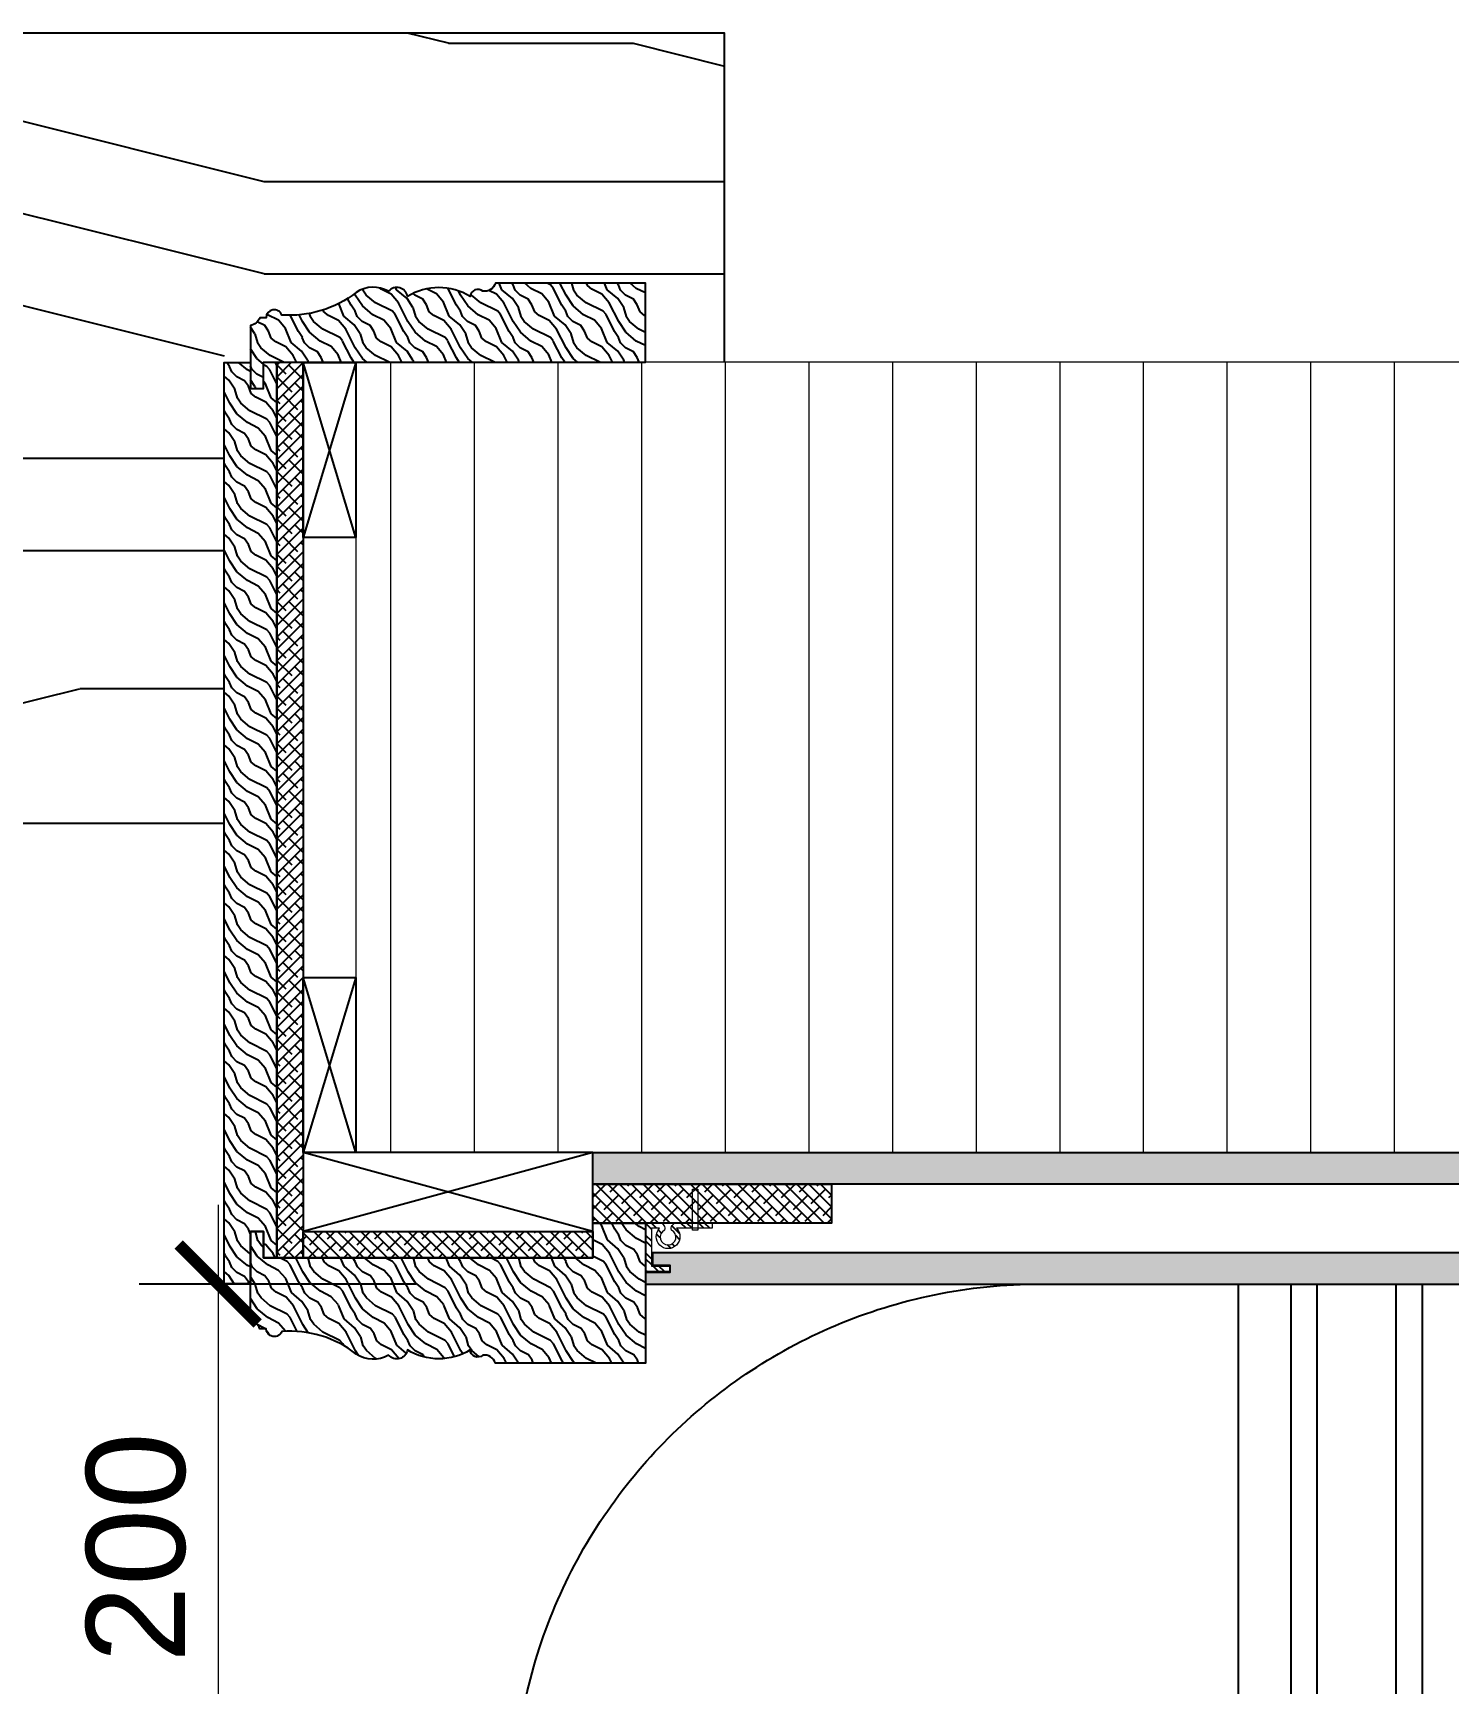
# Model space of a CAD drawing. Header units: millimetres. Extents: x 92928 to 223128, y -11456 to 21098.
# Drawn here: x 197816 to 198353, y 6851 to 7478 of the extents above; entities that cross this region are included whole.
import ezdxf
from ezdxf.xclip import XClip

# ---------------------------------------------------------------- set-up
doc = ezdxf.new("R2010")
doc.units = ezdxf.units.MM
doc.header["$XCLIPFRAME"] = 0
doc.layers.get('Defpoints').update_dxf_attribs({"color": 250})
for name, color, linetype, lineweight in [('_ACM-A-ANNO-DIMS', 2, 'Continuous', 13), ('_ACM-A-ANNO-DIMS @ 15', 2, 'Continuous', 13), ('_ACM-A-WALL-HACH', 251, 'Continuous', 9), ('I-WALL', 6, 'Continuous', 13)]:
    doc.layers.add(name, color=color, linetype=linetype, lineweight=lineweight)
for name, color, linetype in [('A-stairs', 2, 'Continuous'), ('I-DETL-LW01', 1, 'Continuous'), ('I-DETL-LW02', 2, 'Continuous'), ('I-DETL-LW251', 251, 'Continuous'), ('I-FC-HATCH', 8, 'Continuous'), ('I-PL-IDS-MILL', 40, 'Continuous'), ('PE-尺寸标注', 44, 'Continuous'), ('WALL TYPE$0$HATCH', 8, 'Continuous')]:
    doc.layers.add(name, color=color, linetype=linetype)
doc.styles.add('Arial', font='ARIALUNI.ttf')
doc.dimstyles.new('Aec-Arch-M-注释性', dxfattribs={"dimscale": 2, "dimtxt": 2.5, "dimasz": 2, "dimexe": 2, "dimexo": 2, "dimgap": 0.8, "dimtad": 1, "dimdec": 0, "dimrnd": 5, "dimzin": 3, "dimdsep": 46, "dimtxsty": 'Arial', "dimblk": 'WALL TYPE$0$_ArchTick', "dimcen": 2.5, "dimdle": 2, "dimclrd": 256, "dimclrt": 256, "dimazin": 2, "dimtfac": 0.75, "dimtdec": 0, "dimtix": 1, "dimtmove": 2, "dimatfit": 2, "dimfxl": 5, "dimfxlon": 1, "dimtolj": 1, "dimtzin": 0, "dimlwd": -1, "dimarcsym": 0})

# ---------------------------------------------------------------- blocks, each defined once
blk = doc.blocks.new('海龙_1215173755')
at = {"layer": 'WALL TYPE$0$HATCH', "ltscale": 2}
h = blk.add_hatch(dxfattribs=at)
h.set_pattern_fill('ANSI32', color=256, scale=0.5)
h.set_pattern_definition([(45, (-39299.69784487303, -12402.66931678472), (-3.367596045400933, 3.367596045400933), []), (45, (-39297.45277987303, -12402.66931678472), (-3.367596045400933, 3.367596045400933), [])])
edge = h.paths.add_edge_path()
edge.add_line((2.291405648800719, -7.1853693941448), (2.291405648895307, 11.2586301537176))
edge.add_line((2.291405648895307, 11.2586301537176), (-2.766336400527507, 11.2586301537176))
edge.add_arc((-2.766336402286313, 9.258630153718839), 1.999999999998765, 89.99999994961394, 201.2138913290534)
edge.add_arc((-5.973488088030813, 5.890560184772322), 2.965716505140973, -243.08079552205038, 63.080795825394205, ccw=False)
edge.add_arc((-9.180639785015451, 9.258630153719412), 1.999999999998192, 338.7861084524729, 450.0000000000145)
edge.add_line((-9.180639785015956, 11.2586301537176), (-22.73189232477307, 11.2586301537176))
edge.add_line((-22.73189232477307, 11.2586301537176), (-22.73189232477307, 9.258630153717604))
edge.add_line((-22.73189232477307, 9.258630153717604), (-9.180639785015956, 9.258630153717604))
edge.add_arc((-5.973488092764455, 6.085253332828891), 4.511778188748358, 135.3032882784527, 404.6967117215473)
edge.add_line((-2.766336400512955, 9.258630153717604), (0.2914056488953065, 9.258630153717604))
edge.add_line((0.2914056488953065, 9.258630153717604), (0.2914056488007191, -3.505607322171272))
edge.add_line((0.2914056488007191, -3.505607322171272), (0.2914056488007191, -5.106938799261115))
edge.add_line((0.2914056488007191, -5.106938799261115), (-6.499315307970392, -5.10693879925384))
edge.add_line((-6.499315307970392, -5.10693879925384), (-6.499315307970392, -7.1853693941448))
edge.add_line((-6.499315307970392, -7.1853693941448), (2.291405648800719, -7.1853693941448))
at = {"color": 1, "linetype": 'Continuous', "lineweight": 15, "elevation": 7.839925138837386}
blk.add_lwpolyline([(-17.26337170643092, 24.12776406589728), (-17.26337170643092, 8.526522878431933), (-15.24067591447965, 8.526522878431933), (-15.24067591447965, 24.12776406589728)], close=True, dxfattribs=at)
at = {"color": 1, "linetype": 'Continuous', "lineweight": 15}
blk.add_lwpolyline([(2.291405648800719, -7.1853693941448), (2.291405648895307, 11.2586301537176), (-2.766336400527507, 11.2586301537176, 0.5273176530246371), (-4.630808598572912, 8.534928952069095, -4.178275816144416), (-7.31616759148892, 8.534928944960484, 0.5273176539620763), (-9.180639785015956, 11.2586301537176), (-22.73189232477307, 11.2586301537176), (-22.73189232477307, 9.258630153717604), (-9.180639785015956, 9.258630153717604, 2.396255539831327), (-2.766336400512955, 9.258630153717604), (0.2914056488953065, 9.258630153717604), (0.2914056488007191, -3.505607322171272), (0.2914056488007191, -5.106938799261115), (-6.499315307970392, -5.10693879925384), (-6.499315307970392, -7.1853693941448)], format="xyb", close=True, dxfattribs=at)
blk = doc.blocks.new('海龙_1215174788')
at = {"layer": 'I-DETL-LW01'}
for p, q in [((-54.99961099407665, 0), (54.99961099407665, -30.00060239396589)), ((-54.99961099407665, -30.00060239396589), (54.99961099407665, 0))]:
    blk.add_line(p, q, dxfattribs=at)
blk.add_lwpolyline([(54.99961099407665, -30.00060239396589), (-54.99961099407665, -30.00060239396589), (-54.99961099407665, 0), (54.99961099407665, 0), (54.99961099407665, -30.00060239396589)], close=True, dxfattribs=at)
blk = doc.blocks.new('K_18')
at = {"layer": 'I-DETL-LW01'}
for p, q in [((33.23561780365708, 0), (-33.23561780365708, -20)), ((-33.23561780365708, 0), (33.23561780365708, -20))]:
    blk.add_line(p, q, dxfattribs=at)
blk.add_lwpolyline([(-33.23561780365708, -20), (-33.23561780365708, 0), (33.23561780365708, 0), (33.23561780365708, -20), (-33.23561780365708, -20)], close=True, dxfattribs=at)
blk = doc.blocks.new('K_23')
at = {"layer": 'I-DETL-LW251'}
h = blk.add_hatch(dxfattribs=at)
h.set_pattern_fill('ANSI38', color=250, angle=-180)
h.set_pattern_definition([(224.9999999999999, (39382.28093701071, 12629.77147991466), (2.245064030267287, -2.24506403026729), []), (314.9999999999999, (39382.28093701071, 12629.77147991466), (6.735192090801863, -2.245064030267293), [7.9375, -4.7625])])
h.paths.add_polyline_path([(-49.99961099406937, -205.0415876618026), (-59.99961099406937, -205.0415876618026), (-59.99961099406937, -360.0013131033593), (-49.99961099406937, -360.0013131033593)])
h.paths.add_polyline_path([(-49.99961099406937, -20.00006513127482), (-59.99961099406937, -20.00006513127119), (-59.99961099406937, -205.0415876618026), (-49.99961099406937, -205.0415876618026)])
h = blk.add_hatch(dxfattribs=at)
h.set_pattern_fill('ANSI38', color=250, angle=-270.0000000000001)
h.set_pattern_definition([(134.9999999999999, (39382.28093701071, 12570.7273935948), (-2.24506403026729, -2.245064030267287), []), (224.9999999999999, (39382.28093701071, 12570.7273935948), (-2.245064030267292, -6.735192090801863), [7.9375, -4.7625])])
h.paths.add_polyline_path([(-49.99961099406937, -350.0011861415369), (59.99961099406937, -350.0011861415369), (59.99961099406937, -360.0011861415369), (-49.99961099406937, -360.0011861415369)])
at = {"layer": 'PE-尺寸标注'}
h = blk.add_hatch(dxfattribs=at)
h.set_pattern_fill('木纹面1', color=250, scale=5, angle=-270.0000000000001, style=0, pattern_type=2)
h.set_pattern_definition([(153.43494882, (-140730.9569070329, -13591.31806579485), (1.019987084581358e-09, 19.9999999776412), [4.62136835, -17.7393114]), (130.6012946499999, (-140748.2508732829, -13604.47510514485), (-1.801354211260634e-08, 19.99999998960277), [4.1580665, -88.037378]), (130.6012946499999, (-140768.2508732829, -13594.47510514485), (-1.801354211260634e-08, 19.99999998960277), [4.1580665, -88.037378]), (130.6012946499999, (-140788.2508732829, -13584.47510514485), (1.452602781483031e-08, 19.99999995163994), [4.1580665, -88.037378]), (153.43494882, (-140728.1620350329, -13601.46550179485), (1.019987084581358e-09, 19.9999999776412), [4.2370078, -18.12367195]), (140.1944289099999, (-140731.9517300329, -13599.57065429484), (-7.906845280639833e-10, 20.00000001048198), [2.2404905, -75.862006]), (140.1944289099999, (-140751.9517300329, -13589.57065429484), (-7.906845280639833e-10, 20.00000001048198), [2.2404905, -75.862006]), (140.1944289099999, (-140771.9517300329, -13579.57065429484), (-7.906845280639833e-10, 20.00000001048198), [2.2404905, -75.862006]), (111.8014094899999, (-140733.6729225329, -13598.13632724485), (2.658085606156288e-08, 19.99999999207265), [2.86871215, -50.9829359]), (123.69006753, (-140734.7383354829, -13595.47279484485), (1.246420043933127e-08, 20.00000002516126), [2.521813, -33.53369975]), (153.4349487999999, (-140736.1371856329, -13593.37451959484), (8.001303720482538e-09, 19.9999999776412), [3.3552885, -19.0053909]), (134.9999999999999, (-140739.1382472329, -13591.87398879484), (1.40896279729176e-14, 19.99999996643937), [2.7178182, -53.8507243]), (134.9999999999999, (-140759.1382472329, -13581.87398879484), (1.40896279729176e-14, 19.99999996643937), [2.7178182, -53.8507243]), (111.8014094899999, (-140741.0600348829, -13589.95220114485), (2.658085606156288e-08, 19.99999999207265), [2.19237, -51.65927799999999]), (153.4349487999999, (-140727.6998741829, -13607.94658224485), (8.001303720482538e-09, 19.9999999776412), [7.1895999, -15.1710799]), (140.1944289099999, (-140734.1304478329, -13604.73129539485), (-7.906845280639833e-10, 20.00000001048198), [4.573562, -73.5289349]), (140.1944289099999, (-140754.1304478329, -13594.73129539485), (-7.906845280639833e-10, 20.00000001048198), [4.573562, -73.5289349]), (140.1944289099999, (-140774.1304478329, -13584.73129539485), (-7.906845280639833e-10, 20.00000001048198), [4.573562, -73.5289349]), (123.69006753, (-140737.6439553829, -13601.80337244485), (1.246420043933127e-08, 20.00000002516126), [2.2405595, -33.8149534]), (105.9453958999999, (-140738.8867940829, -13599.93911439485), (1.449476101023982e-06, 19.99999999510854), [3.5624845, -69.23861445]), (123.69006753, (-140739.8654837829, -13596.51370029484), (1.246420043933127e-08, 20.00000002516126), [4.0929665, -31.9625462]), (140.1944289099999, (-140742.1358531329, -13593.10814629485), (-7.906845280639833e-10, 20.00000001048198), [5.197338, -72.905159]), (140.1944289099999, (-140762.1358531329, -13583.10814629485), (-7.906845280639833e-10, 20.00000001048198), [5.197338, -72.905159]), (140.1944288999999, (-140782.1358531329, -13573.10814629485), (2.699973234775094e-09, 20.00000001048198), [5.197338, -72.905159]), (111.8014094899999, (-140746.1285608829, -13589.78088644485), (2.658085606156288e-08, 19.99999999207265), [5.7145015, -48.137147]), (140.1944289099999, (-140735.0903845329, -13609.25132704485), (-7.906845280639833e-10, 20.00000001048198), [5.214066750000001, -72.88842999999999]), (140.1944289099999, (-140755.0903845329, -13599.25132704485), (-7.906845280639833e-10, 20.00000001048198), [5.214066750000001, -72.88842999999999]), (140.1944289099999, (-140775.0903845329, -13589.25132704485), (-7.906845280639833e-10, 20.00000001048198), [5.214066750000001, -72.88842999999999]), (123.69006753, (-140739.0959415329, -13605.91336284485), (1.246420043933127e-08, 20.00000002516126), [4.838075, -31.21743775]), (116.5650511799999, (-140741.7796227329, -13601.88784114485), (-1.019961125771446e-09, 19.9999999776412), [7.985959999999994, -81.45675899999992]), (116.5650511799999, (-140761.7796227329, -13591.88784114485), (-1.019961125771446e-09, 19.9999999776412), [7.985959999999994, -81.45675899999992]), (130.6012946499999, (-140745.3510710329, -13594.74496004485), (-1.801354211260634e-08, 19.99999998960277), [4.319301400000001, -87.87614315]), (130.6012946499999, (-140765.3510710329, -13584.74496004485), (-1.801354211260634e-08, 19.99999998960277), [4.319301400000001, -87.87614315]), (130.6012946499999, (-140785.3510710329, -13574.74496204485), (-1.801354211260634e-08, 19.99999998960277), [4.319301400000001, -87.87614315]), (123.69006753, (-140741.8742600829, -13607.91663754485), (1.246420043933127e-08, 20.00000002516126), [2.73579165, -33.31972211]), (116.5650512, (-140743.3918042329, -13605.64032129484), (-8.001275541226578e-09, 19.9999999776412), [7.1580762, -82.28464299999999]), (116.5650512, (-140763.3918042329, -13595.64032129484), (8.144144213551995e-08, 20.00000002236256), [7.1580762, -82.28464299999999]), (130.6012946499999, (-140746.5929930329, -13599.23794329485), (-1.801354211260634e-08, 19.99999998960277), [1.700823, -90.49462155]), (130.6012946499999, (-140766.5929930329, -13589.23794329485), (-1.801354211260634e-08, 19.99999998960277), [1.700823, -90.49462155]), (130.6012946499999, (-140786.5929930329, -13579.23794354485), (-1.801354211260634e-08, 19.99999998960277), [1.700823, -90.49462155])])
edge = h.paths.add_edge_path()
edge.add_line((-64.99929409782635, -20.00000415857539), (59.99961099406937, -20.00076633012395))
edge.add_line((59.99961099406937, -20.00076633012395), (59.99961099406937, -20.00071889169521))
edge.add_line((59.99961099406937, -20.00071889169521), (79.99961099406937, -20.00071889169521))
edge.add_line((79.99961099406937, -20.00071889169521), (79.99961099406937, 9.999652404396329))
edge.add_line((79.99961099406937, 9.999652404396329), (22.99266950390302, 10))
edge.add_arc((18.90004016371677, 11.19191495746054), 4.26266069280344, 260.886079551256, 343.7626167165591, ccw=False)
edge.add_arc((16.33341725327773, 4.808273027307223), 2.882226526280218, 48.98642283153394, 176.7599828102528)
edge.add_arc((1.533748628949979, -14.25924164853132), 22.6261819559395, 58.20282594837902, 121.7946807328179)
edge.add_arc((-14.43534059263766, 4.302694004842124), 4.102787472584965, 9.384517183764448, 139.234296743679)
edge.add_arc((-23.32189807837131, -3.273613022542122), 11.77156623235124, 60.59744438811473, 123.6714147726934)
edge.add_arc((-55.1030349455832, 38.82980278527066), 41.00637843885896, 265.84042374831006, 308.01522969566884, ccw=False)
edge.add_arc((-60.96015037057805, -3.150675527382191), 3.079146203867104, 20.57501200568215, 178.5813449604219)
edge.add_line((-64.03835276034079, -3.074443037097808), (-66.42360665739398, -3.074195844528731))
edge.add_arc((-70.88955782193807, -1.408315672022582), 4.766537165830334, 280.7645598541669, 339.5435792437277, ccw=False)
edge.add_line((-69.99929409782635, -6.090975926083047), (-69.99929409782635, -29.99997367143988))
edge.add_line((-69.99929409782635, -29.99997367143988), (-64.99929409782635, -29.99997367143988))
edge.add_line((-64.99929409782635, -29.99997367143988), (-64.99929409782635, -19.99997367143988))
h = blk.add_hatch(dxfattribs=at)
h.set_pattern_fill('木纹面1', color=250, scale=5, angle=-270.0000000000001, style=0, pattern_type=2)
h.set_pattern_definition([(153.43494882, (39381.41441451071, 12647.70474116466), (1.01998432603116e-09, 19.9999999776412), [4.62136835, -17.7393114]), (130.6012946499999, (39364.12044826074, 12634.54770181465), (-1.801354487115654e-08, 19.99999998960277), [4.1580665, -88.037378]), (130.6012946499999, (39344.12044826074, 12644.54770181465), (-1.801354487115654e-08, 19.99999998960277), [4.1580665, -88.037378]), (130.6012946499999, (39324.12044826074, 12654.54770181465), (1.452602505628012e-08, 19.99999995163994), [4.1580665, -88.037378]), (153.43494882, (39384.20928651071, 12637.55730516466), (1.01998432603116e-09, 19.9999999776412), [4.2370078, -18.12367195]), (140.1944289099999, (39380.41959151073, 12639.45215266468), (-7.90687286614186e-10, 20.00000001048198), [2.2404905, -75.862006]), (140.1944289099999, (39360.41959151073, 12649.45215266468), (-7.90687286614186e-10, 20.00000001048198), [2.2404905, -75.862006]), (140.1944289099999, (39340.41959151073, 12659.45215266468), (-7.90687286614186e-10, 20.00000001048198), [2.2404905, -75.862006]), (111.8014094899999, (39378.69839901073, 12640.88647971468), (2.658085330301268e-08, 19.99999999207265), [2.86871215, -50.9829359]), (123.6900675299999, (39377.63298606072, 12643.55001211466), (1.246419768078106e-08, 20.00000002516126), [2.521813, -33.53369975]), (153.4349487999999, (39376.23413591072, 12645.64828736466), (8.001300961932341e-09, 19.9999999776412), [3.355288499999994, -19.00539089999995]), (134.9999999999999, (39373.23307431073, 12647.14881816468), (1.133107777628205e-14, 19.99999996643937), [2.7178182, -53.8507243]), (134.9999999999999, (39353.23307431073, 12657.14881816468), (1.133107777628205e-14, 19.99999996643937), [2.7178182, -53.8507243]), (111.8014094899999, (39371.31128666073, 12649.07060581466), (2.658085330301268e-08, 19.99999999207265), [2.19237, -51.65927799999999]), (153.4349487999999, (39384.67144736071, 12631.07622471466), (8.001300961932341e-09, 19.9999999776412), [7.189599899999988, -15.17107989999997]), (140.1944289099999, (39378.24087371072, 12634.29151156466), (-7.90687286614186e-10, 20.00000001048198), [4.573562, -73.5289349]), (140.1944289099999, (39358.24087371072, 12644.29151156466), (-7.90687286614186e-10, 20.00000001048198), [4.573562, -73.5289349]), (140.1944289099999, (39338.24087371072, 12654.29151156466), (-7.90687286614186e-10, 20.00000001048198), [4.573562, -73.5289349]), (123.6900675299999, (39374.72736616072, 12637.21943451467), (1.246419768078106e-08, 20.00000002516126), [2.2405595, -33.8149534]), (105.9453958999999, (39373.48452746071, 12639.08369256466), (1.449476098265431e-06, 19.99999999510854), [3.5624845, -69.23861445]), (123.6900675299999, (39372.50583776072, 12642.50910666465), (1.246419768078106e-08, 20.00000002516126), [4.0929665, -31.9625462]), (140.1944289099999, (39370.23546841071, 12645.91466066465), (-7.90687286614186e-10, 20.00000001048198), [5.197338, -72.905159]), (140.1944289099999, (39350.23546841071, 12655.91466066465), (-7.90687286614186e-10, 20.00000001048198), [5.197338, -72.905159]), (140.1944288999999, (39330.23546841071, 12665.91466066465), (2.699970476224892e-09, 20.00000001048198), [5.197338, -72.905159]), (111.8014094899999, (39366.24276066071, 12649.24192051467), (2.658085330301268e-08, 19.99999999207265), [5.7145015, -48.137147]), (140.1944289099999, (39377.28093701071, 12629.77147991466), (-7.90687286614186e-10, 20.00000001048198), [5.214066750000001, -72.88842999999999]), (140.1944289099999, (39357.28093701071, 12639.77147991466), (-7.90687286614186e-10, 20.00000001048198), [5.214066750000001, -72.88842999999999]), (140.1944289099999, (39337.28093701071, 12649.77147991466), (-7.90687286614186e-10, 20.00000001048198), [5.214066750000001, -72.88842999999999]), (123.6900675299999, (39373.27538001072, 12633.10944411467), (1.246419768078106e-08, 20.00000002516126), [4.838075, -31.21743775]), (116.5650511799999, (39370.59169881072, 12637.13496581468), (-1.019963884321644e-09, 19.9999999776412), [7.985959999999983, -81.45675899999974]), (116.5650511799999, (39350.59169881072, 12647.13496581468), (-1.019963884321644e-09, 19.9999999776412), [7.985959999999983, -81.45675899999974]), (130.6012946499999, (39367.02025051072, 12644.27784691469), (-1.801354487115654e-08, 19.99999998960277), [4.319301400000001, -87.87614315]), (130.6012946499999, (39347.02025051072, 12654.27784691469), (-1.801354487115654e-08, 19.99999998960277), [4.319301400000001, -87.87614315]), (130.6012946499999, (39327.02025051072, 12664.27784491467), (-1.801354487115654e-08, 19.99999998960277), [4.319301400000001, -87.87614315]), (123.6900675299999, (39370.49706146074, 12631.10616941468), (1.246419768078106e-08, 20.00000002516126), [2.73579165, -33.31972211]), (116.5650511999999, (39368.97951731074, 12633.38248566465), (-8.001278299776775e-09, 19.9999999776412), [7.158076199999983, -82.28464299999972]), (116.5650511999999, (39348.97951731074, 12643.38248566465), (8.144143937696974e-08, 20.00000002236256), [7.158076199999983, -82.28464299999972]), (130.6012946499999, (39365.77832851073, 12639.78486366468), (-1.801354487115654e-08, 19.99999998960277), [1.700823, -90.49462155]), (130.6012946499999, (39345.77832851073, 12649.78486366468), (-1.801354487115654e-08, 19.99999998960277), [1.700823, -90.49462155]), (130.6012946499999, (39325.77832851073, 12659.78486341468), (-1.801354487115654e-08, 19.99999998960277), [1.700823, -90.49462155])])
h.paths.add_polyline_path([(-59.99961099406937, -205.0415876618026), (-79.99961099406937, -205.0415876618026), (-79.99961099406937, -369.8874311849904), (-69.99961099406937, -369.8874311849904), (-69.99961099406937, -350.0014350499514), (-64.99929409782635, -350.0014350499514), (-64.99929409782635, -360.0014045628159), (-59.99961099406937, -360.0013740776303)])
h.paths.add_polyline_path([(-69.99961099406937, -20.11343685374413), (-79.99961099406937, -20.11343685374595), (-79.99961099406937, -205.0415876618026), (-59.99961099406937, -205.0415876618026), (-59.99961099406937, -20.00003464379006), (-64.99929409782635, -20.00000415857539), (-64.99913564970484, -29.99997367143988), (-69.99945254594786, -29.99997367143988)])
h = blk.add_hatch(dxfattribs=at)
h.set_pattern_fill('木纹面1', color=250, scale=5, angle=89.99999999999994, pattern_type=2)
h.set_pattern_definition([(153.43494882, (-70.86581659782678, -382.0676067887362), (1.019991983168549e-09, 19.9999999776412), [4.62136835, -17.7393114]), (130.6012946499999, (-88.15978284782614, -395.2246461387367), (-1.801353721401914e-08, 19.99999998960277), [4.1580665, -88.037378]), (130.6012946499999, (-108.1597828478261, -385.2246461387367), (-1.801353721401914e-08, 19.99999998960277), [4.1580665, -88.037378]), (130.6012946499999, (-128.1597828478261, -375.2246461387367), (1.452603271341749e-08, 19.99999995163994), [4.1580665, -88.037378]), (153.43494882, (-68.0709445978282, -392.2150427887373), (1.019991983168549e-09, 19.9999999776412), [4.2370078, -18.12367195]), (140.1944289099999, (-71.86063959781313, -390.3201952887357), (-7.906796294767842e-10, 20.00000001048198), [2.2404905, -75.862006]), (140.1944289099999, (-91.86063959781313, -380.3201952887357), (-7.906796294767842e-10, 20.00000001048198), [2.2404905, -75.862006]), (140.1944289099999, (-111.8606395978131, -370.3201952887357), (-7.906796294767842e-10, 20.00000001048198), [2.2404905, -75.862006]), (111.8014094899999, (-73.58183209781419, -388.8858682387363), (2.658086096015007e-08, 19.99999999207265), [2.86871215, -50.98293589999999]), (123.6900675299999, (-74.6472450478177, -386.2223358387364), (1.246420533791847e-08, 20.00000002516126), [2.521813, -33.53369975]), (153.4349487999999, (-76.04609519781661, -384.124060588736), (8.00130861906973e-09, 19.9999999776412), [3.3552885, -19.0053909]), (134.9999999999999, (-79.0471567978384, -382.6235297887361), (1.898821516128703e-14, 19.99999996643937), [2.7178182, -53.8507243]), (134.9999999999999, (-99.0471567978384, -372.6235297887361), (1.898821516128703e-14, 19.99999996643937), [2.7178182, -53.8507243]), (111.8014094899999, (-80.96894444781356, -380.7017421387372), (2.658086096015007e-08, 19.99999999207265), [2.192369999999999, -51.65927799999999]), (153.4349487999999, (-67.60878374782624, -398.6961232387366), (8.00130861906973e-09, 19.9999999776412), [7.1895999, -15.1710799]), (140.1944289099999, (-74.03935739782173, -395.4808363887369), (-7.906796294767842e-10, 20.00000001048198), [4.573562, -73.5289349]), (140.1944289099999, (-94.03935739782173, -385.4808363887369), (-7.906796294767842e-10, 20.00000001048198), [4.573562, -73.5289349]), (140.1944289099999, (-114.0393573978217, -375.4808363887369), (-7.906796294767842e-10, 20.00000001048198), [4.573562, -73.5289349]), (123.6900675299999, (-77.55286494782194, -392.5529134387361), (1.246420533791847e-08, 20.00000002516126), [2.2405595, -33.8149534]), (105.9453958999999, (-78.79570364783285, -390.6886553887362), (1.449476105922569e-06, 19.99999999510854), [3.5624845, -69.23861445]), (123.6900675299999, (-79.77439334781957, -387.263241288736), (1.246420533791847e-08, 20.00000002516126), [4.0929665, -31.9625462]), (140.1944289099999, (-82.04476269782754, -383.857687288737), (-7.906796294767842e-10, 20.00000001048198), [5.197338, -72.905159]), (140.1944289099999, (-102.0447626978275, -373.857687288737), (-7.906796294767842e-10, 20.00000001048198), [5.197338, -72.905159]), (140.1944288999999, (-122.0447626978275, -363.857687288737), (2.699978133362294e-09, 20.00000001048198), [5.197338, -72.905159]), (111.8014094899999, (-86.03747044783086, -380.5304274387363), (2.658086096015007e-08, 19.99999999207265), [5.714501499999999, -48.13714699999999]), (140.1944289099999, (-74.99929409782635, -400.0008680387364), (-7.906796294767842e-10, 20.00000001048198), [5.214066750000001, -72.88842999999999]), (140.1944289099999, (-94.99929409782635, -390.0008680387364), (-7.906796294767842e-10, 20.00000001048198), [5.214066750000001, -72.88842999999999]), (140.1944289099999, (-114.9992940978264, -380.0008680387364), (-7.906796294767842e-10, 20.00000001048198), [5.214066750000001, -72.88842999999999]), (123.6900675299999, (-79.00485109782312, -396.6629038387364), (1.246420533791847e-08, 20.00000002516126), [4.838075, -31.21743775]), (116.5650511799999, (-81.68853229781962, -392.6373821387369), (-1.019956227184255e-09, 19.9999999776412), [7.985959999999999, -81.45675899999999]), (116.5650511799999, (-101.6885322978196, -382.6373821387369), (-1.019956227184255e-09, 19.9999999776412), [7.985959999999999, -81.45675899999999]), (130.6012946499999, (-85.25998059782432, -385.4945010387364), (-1.801353721401914e-08, 19.99999998960277), [4.319301400000001, -87.87614315]), (130.6012946499999, (-105.2599805978243, -375.4945010387364), (-1.801353721401914e-08, 19.99999998960277), [4.319301400000001, -87.87614315]), (130.6012946499999, (-125.2599805978243, -365.4945030387371), (-1.801353721401914e-08, 19.99999998960277), [4.319301400000001, -87.87614315]), (123.6900675299999, (-81.78316964782425, -398.6661785387369), (1.246420533791847e-08, 20.00000002516126), [2.73579165, -33.31972211]), (116.5650511999999, (-83.30071379782748, -396.3898622887355), (-8.001270642639386e-09, 19.9999999776412), [7.158076199999999, -82.28464299999997]), (116.5650511999999, (-103.3007137978275, -386.3898622887355), (8.144144703410716e-08, 20.00000002236256), [7.158076199999999, -82.28464299999997]), (130.6012946499999, (-86.50190259783994, -389.9874842887366), (-1.801353721401914e-08, 19.99999998960277), [1.700823, -90.49462155]), (130.6012946499999, (-106.5019025978399, -379.9874842887366), (-1.801353721401914e-08, 19.99999998960277), [1.700823, -90.49462155]), (130.6012946499999, (-126.5019025978399, -369.9874845387367), (-1.801353721401914e-08, 19.99999998960277), [1.700823, -90.49462155])])
h.paths.add_polyline_path([(79.99961098009953, -346.8006141457554), (59.99961098009953, -346.8006141457554), (59.99961099406937, -360.0006423912964), (-64.99929409782635, -360.0014045628159), (-64.99929409782635, -350.0014350499514), (-69.99929409782635, -350.0014350499514), (-69.99929409782635, -383.9098921126242, -0.2622472454661372), (-66.42360665739398, -386.9266721942076), (-64.03835276034079, -386.9264250016095, 0.8243827968843872), (-58.07741399548831, -387.9323072633379, -0.1861280918310375), (-29.84839920126251, -396.5239153989787, 0.2823776289364128), (-17.54273459775141, -396.9825483336135, 0.6361491608280783), (-10.3874637586996, -394.9725599377671, 0.2848190696675716), (13.45579787058523, -394.9720411486887, 0.6234963798739495), (18.2248433958448, -396.9839368946232, -0.3782502001718004), (22.99266950390302, -400.0008680387364), (79.99961099406937, -400.0005204431327)])
at = {"layer": 'I-DETL-LW01'}
for points in [[(-59.99961099406937, -205.0415876618026), (-59.99955002329079, -20.000065131273), (-49.99955002329079, -20.000065131273), (-49.99961099406937, -205.0415876618026)], [(-49.99961099406937, -205.0415876618026), (-49.99961099406937, -360.0013131033593), (-59.99961099406937, -360.0013131033593), (-59.99961099406937, -205.0415876618026)]]:
    blk.add_lwpolyline(points, dxfattribs=at)
blk.add_lwpolyline([(-49.99961099406937, -350.0011861415369), (59.99961099406937, -350.0011861415369), (59.99961099406937, -360.0011861415369), (-49.99961099406937, -360.0011861415369)], close=True, dxfattribs=at)
at = {"layer": 'I-DETL-LW02'}
for points in [[(-64.99929409782635, -20.00000415857539), (59.99961099406937, -20.00076633012395), (59.99961099406937, -20.00071889169521), (79.99961099406937, -20.00071889169521), (79.99961099406937, 9.999652404396329), (22.99266950390302, 10, -0.3782502001718009), (18.2248433958448, 6.983068855886813, 0.6234963798739479), (13.45579787058523, 4.97117310995236, 0.2848190696675714), (-10.3874637586996, 4.971691899059806, 0.6361491608280843), (-17.54273459775141, 6.981680294906255, 0.2823776289364123), (-29.84839920126251, 6.523047360242344, -0.1861280918310402), (-58.07741399548831, -2.068560775369406, 0.8243827968840718), (-64.03835276034079, -3.074443037097808), (-66.42360665739398, -3.074195844528731, -0.2622472454661371), (-69.99929409782635, -6.090975926083047), (-69.99929409782635, -29.99997367143988), (-64.99929409782635, -29.99997367143988), (-64.99929409782635, -19.99997367143988)], [(-64.99929409782635, -360.0014045628159), (59.99961099406937, -360.0006423912964), (59.99961098009953, -346.8006141457554), (79.99961098009953, -346.8006141457554), (79.99961099406937, -400.0005204431327), (22.99266950390302, -400.0008680387364, 0.3782502001718009), (18.2248433958448, -396.9839368946232, -0.6234963798739479), (13.45579787058523, -394.9720411486887, -0.2848190696675714), (-10.3874637586996, -394.9725599377671, -0.6361491608280843), (-17.54273459775141, -396.9825483336135, -0.2823776289364123), (-29.84839920126251, -396.5239153989787, 0.1861280918310402), (-58.07741399548831, -387.9323072633379, -0.8243827968840718), (-64.03835276034079, -386.9264250016095), (-66.42360665739398, -386.9266721942076, 0.2622472454661371), (-69.99929409782635, -383.9098921126242), (-69.99929409782635, -350.0014350499514), (-64.99929409782635, -350.0014350499514), (-64.99929409782635, -360.0014350499514)]]:
    blk.add_lwpolyline(points, format="xyb", dxfattribs=at)
for points in [[(-79.99961099406937, -205.0415876618026), (-79.99961099406937, -20.11343685374595), (-69.99961099406937, -20.11343685374595), (-69.99961099406937, -29.99997367143988), (-64.99929409782635, -29.99997367143988), (-64.99929409782635, -20.00000415857539), (-59.99961099406937, -20.00003464379006), (-59.99961099406937, -205.0415876618026)], [(-59.99961099406937, -205.0415876618026), (-59.99961099406937, -360.0013740776303), (-64.99929409782635, -360.0014045628159), (-64.99929409782635, -350.0014350499514), (-69.99961099406937, -350.0014350499514), (-69.99961099406937, -369.8874311849904), (-79.99961099406937, -369.8874311849904), (-79.99961099406937, -205.0415876618026)]]:
    blk.add_lwpolyline(points, dxfattribs=at)
at = {"rotation": 270}
for p in [(-29.99961099406937, -53.35292336297789), (-29.99961099406937, -286.7649659439012)]:
    blk.add_blockref('K_18', p, dxfattribs=at)
at = {"layer": 'I-DETL-LW01', "xscale": -1}
blk.add_blockref('海龙_1215174788', (5, -320.0005837475728), dxfattribs=at)
blk = doc.blocks.new('WALL TYPE$0$_ArchTick')
at = {"color": 0, "linetype": 'ByBlock', "const_width": 0.15}
blk.add_lwpolyline([(-0.5, -0.5), (0.5, 0.5)], dxfattribs=at)
blk = doc.blocks.new('*D364')
at = {"layer": '_ACM-A-ANNO-DIMS', "transparency": 16777216}
blk.add_line((166450.3984253171, 21065.74469273321), (166450.3984253171, 20805.74469273321), dxfattribs=at)
at = {"layer": '_ACM-A-ANNO-DIMS', "color": 0, "lineweight": -2, "transparency": 16777216}
for p, q in [((166525.3984253171, 21035.74469273321), (166420.3984253171, 21035.74469273321)), ((166525.3984253171, 20835.74469273321), (166420.3984253171, 20835.74469273321))]:
    blk.add_line(p, q, dxfattribs=at)
at = {"layer": 'Defpoints', "color": 0, "transparency": 16777216}
for p in [(166562.5903942428, 21035.74469273321), (166450.3984253171, 20835.74469273321), (166562.5903942427, 20835.74469273321)]:
    blk.add_point(p, dxfattribs=at)
at = {"layer": '_ACM-A-ANNO-DIMS', "transparency": 16777216, "xscale": 30, "yscale": 30, "zscale": 30}
for p, rotation in [((166450.3984253171, 21035.74469273321), 90), ((166450.3984253171, 20835.74469273321), 270)]:
    blk.add_blockref('WALL TYPE$0$_ArchTick', p, dxfattribs=dict(at, rotation=rotation))
at = {"layer": '_ACM-A-ANNO-DIMS', "transparency": 16777216, "insert": (166419.239148373, 20935.74469273316), "char_height": 37.5, "attachment_point": 5, "rotation": 90, "style": 'Arial'}
blk.add_mtext('\\A1;200', dxfattribs=at)
blk = doc.blocks.new('K_1224000099')
at = {"layer": '_ACM-A-WALL-HACH'}
h = blk.add_hatch(dxfattribs=at)
h.set_pattern_fill('ANSI31', color=256, scale=10, angle=45)
h.set_pattern_definition([(90, (-57350, -73763.15121848763), (-31.75, 0), [])])
h.paths.add_polyline_path([(-4380.000000000466, -1423.151218487634), (-1970, -1423.151218487634), (-1970, -1123.151218487503), (-4380.000000000466, -1123.151218487503)])
at = {"layer": 'I-DETL-LW251'}
h = blk.add_hatch(dxfattribs=at)
h.set_pattern_fill('ANSI38', color=250, angle=-270.0000000000001)
h.set_pattern_definition([(134.9999999999999, (6537.134210259799, -37234.99716026623), (-2.24506403026729, -2.245064030267287), []), (224.9999999999999, (6537.134210259799, -37234.99716026623), (-2.245064030267293, -6.735192090801863), [7.9375, -4.7625])])
h.paths.add_polyline_path([(-2060, -1435.151198237698), (-2059.999999999971, -1423.15119823772), (-4290.000121234392, -1423.15119823772), (-4290.000121234392, -1435.15119823772)])
h = blk.add_hatch(dxfattribs=at)
h.set_pattern_fill('ANSI38', color=250, angle=-270.0000000000001)
h.set_pattern_definition([(134.9999999999999, (-4738.214854515711, -244.2100007106128), (-2.24506403026729, -2.245064030267287), []), (224.9999999999999, (-4738.214854515711, -244.2100007106128), (-2.245064030267293, -6.735192090801863), [7.9375, -4.7625])])
h.paths.add_polyline_path([(-4199.374459789717, -1435.151228677969), (-4199.374459789717, -1449.951228677957), (-4290.000121234392, -1449.951228630693), (-4290.000121234392, -1435.151228630675)])
at = {"layer": 'I-FC-HATCH'}
h = blk.add_hatch(dxfattribs=at)
h.set_pattern_fill('木纹', color=256, scale=34.3137, pattern_type=2)
h.set_pattern_definition([(0, (-77266.57260052228, 18148.33289428239), (0, 699.99948), [139.999896, -209.999844, 69.99994799999999, -279.999792]), (0, (-76776.57296452229, 18165.83288128235), (0, 699.99948), [139.999896, -559.9995839999999]), (0, (-76846.57291252232, 18200.83285528235), (0, 699.99948), [69.99994799999999, -629.9995319999999]), (0, (-77231.57262652228, 18218.33284228238), (0, 699.99948), [34.99997399999999, -489.999636, 34.99997399999999, -139.999896]), (0, (-76986.57280852228, 18253.33281628235), (0, 699.99948), [139.999896, -209.999844, 34.99997399999999, -314.999766]), (0, (-77161.57267852228, 18270.83280328235), (0, 699.99948), [104.999922, -594.999558]), (0, (-76986.57280852228, 18288.33279028238), (0, 699.99948), [209.999844, -489.999636]), (0, (-77196.57265252229, 18305.83277728235), (0, 699.99948), [139.999896, -559.9995839999999]), (0, (-76916.57286052228, 18323.33276428234), (0, 699.99948), [349.99974, -349.99974]), (0, (-77126.57270452229, 18358.33273828233), (0, 699.99948), [69.99994799999999, -209.999844, 139.999896, -279.999792]), (0, (-76636.57306852228, 18375.83272528239), (0, 699.99948), [139.999896, -559.9995839999999]), (0, (-76776.57296452229, 18393.33271228238), (0, 699.99948), [69.99994799999999, -629.9995319999999]), (0, (-76916.57286052228, 18410.83269928239), (0, 699.99948), [69.99994799999999, -629.9995319999999]), (0, (-77266.57260052228, 18428.33268628239), (0, 699.99948), [139.999896, -559.9995839999999]), (0, (-76916.57286052228, 18445.83267328239), (0, 699.99948), [139.999896, -559.9995839999999]), (0, (-76916.57286052228, 18480.8326472824), (0, 699.99948), [139.999896, -139.999896, 139.999896, -279.999792]), (0, (-77056.57275652228, 18515.83262128239), (0, 699.99948), [69.99994799999999, -349.99974, 139.999896, -139.999896]), (0, (-76916.57286052228, 18533.33260828238), (0, 699.99948), [209.999844, -489.999636]), (0, (-76916.57286052228, 18568.33258228235), (0, 699.99948), [139.999896, -559.9995839999999]), (0, (-77196.57265252229, 18585.83256928239), (0, 699.99948), [209.999844, -279.999792, 69.99994799999999, -139.999896]), (0, (-77196.57265252229, 18620.83254328235), (0, 699.99948), [349.99974, -349.99974]), (0, (-76776.57296452229, 18638.33253028235), (0, 699.99948), [69.99994799999999, -629.9995319999999]), (0, (-76986.57280852228, 18655.83251728234), (0, 699.99948), [139.999896, -559.9995839999999]), (0, (-77126.57270452229, 18673.3325042824), (0, 699.99948), [69.99994799999999, -279.999792, 69.99994799999999, -279.999792]), (0, (-77196.57265252231, 18690.83249128239), (0, 699.99948), [69.99994799999999, -209.999844, 139.999896, -279.999792]), (0, (-77056.57275652228, 18708.33247828239), (0, 699.99948), [69.99994799999999, -349.99974, 69.99994799999999, -209.999844]), (0, (-76916.57286052228, 18725.83246528238), (0, 699.99948), [209.999844, -489.999636]), (0, (-77196.57265252229, 18760.83243928239), (0, 699.99948), [139.999896, -559.9995839999999]), (0, (-76846.57291252229, 18778.33242628239), (0, 699.99948), [69.99994799999999, -629.9995319999999]), (0, (-76706.57301652228, 18795.83241328233), (0, 699.99948), [69.99994799999999, -629.9995319999999]), (14.03624347, (-76776.57296450832, 18200.83285527442), (699.999479479022, 1.689791812723928e-06), [72.09994644, -2814.0717183687]), (14.03624347, (-76706.57301650831, 18358.33273827442), (699.999479479022, 1.689791812723928e-06), [72.09994644, -2814.0717183687]), (14.03624347, (-76776.57296450832, 18778.33242627441), (699.999479479022, 1.689791812723928e-06), [72.09994644, -2814.0717183687]), (14.03624347, (-76986.57280850832, 18515.83262127441), (699.999479479022, 1.689791812723928e-06), [72.09994644, -2814.0717183687]), (14.03624347, (-76846.57291250832, 18620.83254327442), (699.999479479022, 1.689791812723928e-06), [72.09994644, -2814.0717183687]), (14.03624347, (-76776.57296450832, 18568.33258227442), (699.999479479022, 1.689791812723928e-06), [72.09994644, -2814.0717183687]), (14.03624347, (-77126.57270450832, 18690.83249127441), (699.999479479022, 1.689791812723928e-06), [72.09994644, -2814.0717183687]), (14.03624347, (-76846.57291250832, 18655.83251727441), (699.999479479022, 1.689791812723928e-06), [72.09994644, -2814.0717183687]), (14.03624347, (-76706.57301650831, 18393.33271227441), (699.999479479022, 1.689791812723928e-06), [144.19989288, -2741.9717719287]), (14.03624347, (-76776.57296450832, 18445.83267327442), (699.999479479022, 1.689791812723928e-06), [144.19989288, -2741.9717719287]), (14.03624347, (-76776.57296450832, 18480.83264727442), (699.999479479022, 1.689791812723928e-06), [144.19989288, -2741.9717719287]), (165.96376, (-76986.57297894446, 18253.33296080373), (-699.9996068101242, -0.0001255916377661842), [72.09994644, -144.19989288, 72.09994644, -2597.771844734999]), (165.96375653, (-77126.57270440538, 18358.33273834306), (-699.9994798951368, 2.533261912960327e-08), [72.09994644, -2814.0717183687]), (165.96375653, (-77126.57270440538, 18673.33250434305), (-699.9994798951368, 2.533261912960327e-08), [144.19989288, -2741.9717719287]), (194.03624347, (-76776.57296440538, 18165.83288134306), (-699.999479479022, -1.689791721293865e-06), [72.09994644, -2814.0717183687]), (345.96375653, (-76636.57306840539, 18165.83288134306), (699.9994798951368, -2.533283246641815e-08), [72.09994644, -2814.0717183687]), (345.96375653, (-76846.57291240538, 18410.83269934304), (699.9994798951368, -2.533283246641815e-08), [72.09994644, -2814.0717183687]), (345.96375653, (-76706.57301640537, 18533.33260834304), (699.9994798951368, -2.533283246641815e-08), [72.09994644, -2814.0717183687]), (345.96375653, (-76986.57280840537, 18585.83256934305), (699.9994798951368, -2.533283246641815e-08), [72.09994644, -2814.0717183687]), (345.96375653, (-77056.57275640537, 18673.33250434305), (699.9994798951368, -2.533283246641815e-08), [72.09994644, -2814.0717183687]), (345.96375653, (-76986.57280840537, 18708.33247834304), (699.9994798951368, -2.533283246641815e-08), [72.09994644, -2814.0717183687]), (345.96375653, (-76986.57280840537, 18585.83256934305), (699.9994798951368, -2.533283246641815e-08), [72.09994644, -2814.0717183687]), (345.96375653, (-76776.57296440538, 18690.83249134306), (699.9994798951368, -2.533283246641815e-08), [288.39978576, -2597.7718790487]), (345.96375653, (-77196.57265240538, 18218.33284234305), (699.9994798951368, -2.533283246641815e-08), [288.39978576, -2597.7718790487]), (345.96375653, (-77126.57270440538, 18270.83280334304), (699.9994798951368, -2.533283246641815e-08), [288.39978576, -2597.7718790487]), (345.96376, (-77056.57292694447, 18305.83292180373), (699.9996068101242, 0.0001255916376747542), [72.09994644, -144.19989288, 144.19989288, -2525.671898295]), (345.96376, (-77056.57292694447, 18358.33288280373), (699.9996068101242, 0.0001255916376747542), [144.19989288, -144.19989288, 144.19989288, -2453.571951854999]), (345.96375653, (-77126.57270440538, 18428.33268634306), (699.9994798951368, -2.533283246641815e-08), [288.39978576, -2597.7718790487]), (345.96375653, (-77196.57265240538, 18480.83264734305), (699.9994798951368, -2.533283246641815e-08), [288.39978576, -2597.7718790487]), (345.96375653, (-77196.57265240538, 18515.83262134304), (699.9994798951368, -2.533283246641815e-08), [288.39978576, -2597.7718790487]), (345.96375653, (-76706.57301640537, 18725.83246534306), (699.9994798951368, -2.533283246641815e-08), [72.09994644, -2814.0717183687]), (345.96376753, (-76636.57306840539, 18795.83241334306), (699.9994798951237, 0.0001343649197149675), [144.19989288, -2741.9717719287]), (345.96376753, (-77056.57275640537, 18760.83243934305), (699.9994798951237, 0.0001343649197149675), [144.19989288, -2741.9717719287]), (345.96375753, (-77126.57270440538, 18148.33289434305), (699.9994798951367, 1.219196289799367e-05), [288.39978576, -2597.7718790487]), (345.96375753, (-76706.57301640537, 18638.33253034305), (699.9994798951367, 1.219196289799367e-05), [216.29983932, -2669.8718254887]), (345.96375753, (-76636.57306840539, 18585.83256934305), (699.9994798951367, 1.219196289799367e-05), [432.59967864, -2453.5719861687])])
h.paths.add_polyline_path([(-4430.000000000466, -1298.15126360899), (-5950, -1298.15126360899), (-5950, -1103.207850013263), (-6140, -1103.094586962048), (-6140, -998.1512636089901), (-4240.000000000466, -998.1512636089901), (-4240.000000000466, -1103.094678936919), (-4430.000000000466, -1103.20794198825)])
at = {"layer": 'PE-尺寸标注'}
h = blk.add_hatch(dxfattribs=at)
h.set_pattern_fill('木纹面1', color=250, scale=5.000000000000001, angle=-1.272221872585407e-14, style=0, pattern_type=2)
h.set_pattern_definition([(63.43494882, (-15016.49509797862, 89965.84756453798), (19.9999999776412, -1.019978660492269e-09), [4.621368350000001, -17.7393114]), (40.60129464999999, (-15029.65213732864, 89983.14153078798), (19.99999998960277, 1.801355053669543e-08), [4.1580665, -88.03737800000002]), (40.60129464999999, (-15019.65213732864, 90003.14153078798), (19.99999998960277, 1.801355053669543e-08), [4.1580665, -88.03737800000002]), (40.60129464999999, (-15009.65213732864, 90023.14153078798), (19.99999995163994, -1.452601939074124e-08), [4.1580665, -88.03737800000002]), (63.43494882, (-15026.64253397862, 89963.05269253798), (19.9999999776412, -1.019978660492269e-09), [4.237007800000001, -18.12367195]), (50.19442890999996, (-15024.7476864786, 89966.84238753798), (20.00000001048199, 7.906929521530867e-10), [2.2404905, -75.86200600000001]), (50.19442890999996, (-15014.7476864786, 89986.84238753798), (20.00000001048199, 7.906929521530867e-10), [2.2404905, -75.86200600000001]), (50.19442890999996, (-15004.7476864786, 90006.84238753798), (20.00000001048199, 7.906929521530867e-10), [2.2404905, -75.86200600000001]), (21.80140948999999, (-15023.3133594286, 89968.56358003798), (19.99999999207266, -2.658084763747379e-08), [2.868712150000001, -50.98293590000001]), (33.69006752999998, (-15020.64982702862, 89969.62899298797), (20.00000002516126, -1.246419201524216e-08), [2.521813, -33.53369975]), (63.43494879999999, (-15018.55155177863, 89971.02784313797), (19.99999997764121, -8.001295296393451e-09), [3.3552885, -19.0053909]), (44.99999999999999, (-15017.0510209786, 89974.02890473798), (19.99999996643937, -5.665538888141027e-15), [2.7178182, -53.85072430000001]), (44.99999999999999, (-15007.0510209786, 89994.02890473798), (19.99999996643937, -5.665538888141027e-15), [2.7178182, -53.85072430000001]), (21.80140948999999, (-15015.12923332863, 89975.95069238798), (19.99999999207266, -2.658084763747379e-08), [2.19237, -51.65927800000001]), (63.43494879999999, (-15033.12361442862, 89962.59053168798), (19.99999997764121, -8.001295296393451e-09), [7.1895999, -15.1710799]), (50.19442890999996, (-15029.90832757863, 89969.02110533798), (20.00000001048199, 7.906929521530867e-10), [4.573562000000001, -73.52893490000001]), (50.19442890999996, (-15019.90832757863, 89989.02110533798), (20.00000001048199, 7.906929521530867e-10), [4.573562000000001, -73.52893490000001]), (50.19442890999996, (-15009.90832757863, 90009.02110533798), (20.00000001048199, 7.906929521530867e-10), [4.573562000000001, -73.52893490000001]), (33.69006752999998, (-15026.98040462862, 89972.53461288798), (20.00000002516126, -1.246419201524216e-08), [2.240559500000001, -33.81495340000001]), (15.94539589999995, (-15025.11614657863, 89973.77745158799), (19.99999999510855, -1.449476092599893e-06), [3.5624845, -69.23861445000001]), (33.69006752999998, (-15021.69073247863, 89974.75614128797), (20.00000002516126, -1.246419201524216e-08), [4.092966500000001, -31.96254620000001]), (50.19442890999996, (-15018.28517847863, 89977.02651063798), (20.00000001048199, 7.906929521530867e-10), [5.197338000000001, -72.90515900000001]), (50.19442890999996, (-15008.28517847863, 89997.02651063798), (20.00000001048199, 7.906929521530867e-10), [5.197338000000001, -72.90515900000001]), (50.19442889999996, (-14998.28517847863, 90017.02651063798), (20.00000001048199, -2.699964810685992e-09), [5.197338000000001, -72.90515900000001]), (21.80140948999999, (-15014.95791862861, 89981.01921838798), (19.99999999207266, -2.658084763747379e-08), [5.714501500000001, -48.13714700000001]), (50.19442890999996, (-15034.42835922862, 89969.98104203798), (20.00000001048199, 7.906929521530867e-10), [5.214066750000002, -72.88843]), (50.19442890999996, (-15024.42835922862, 89989.98104203798), (20.00000001048199, 7.906929521530867e-10), [5.214066750000002, -72.88843]), (50.19442890999996, (-15014.42835922862, 90009.98104203798), (20.00000001048199, 7.906929521530867e-10), [5.214066750000002, -72.88843]), (33.69006752999998, (-15031.09039502862, 89973.98659903798), (20.00000002516126, -1.246419201524216e-08), [4.838075000000001, -31.21743775000001]), (26.56505117999999, (-15027.06487332861, 89976.67028023797), (19.9999999776412, 1.019969549860536e-09), [7.985960000000001, -81.45675900000002]), (26.56505117999999, (-15017.06487332861, 89996.67028023797), (19.9999999776412, 1.019969549860536e-09), [7.985960000000001, -81.45675900000002]), (40.60129464999999, (-15019.9219922286, 89980.24172853798), (19.99999998960277, 1.801355053669543e-08), [4.319301400000001, -87.87614315000002]), (40.60129464999999, (-15009.9219922286, 90000.24172853798), (19.99999998960277, 1.801355053669543e-08), [4.319301400000001, -87.87614315000002]), (40.60129464999999, (-14999.92199422861, 90020.24172853798), (19.99999998960277, 1.801355053669543e-08), [4.319301400000001, -87.87614315000002]), (33.69006752999998, (-15033.09366972861, 89976.76491758798), (20.00000002516126, -1.246419201524216e-08), [2.735791650000001, -33.31972211000001]), (26.56505119999996, (-15030.81735347863, 89978.28246173798), (19.99999997764121, 8.001283965315668e-09), [7.158076200000001, -82.284643]), (26.56505119999996, (-15020.81735347863, 89998.28246173798), (20.00000002236256, -8.144143371143085e-08), [7.158076200000001, -82.284643]), (40.60129464999999, (-15024.4149754786, 89981.48365053798), (19.99999998960277, 1.801355053669543e-08), [1.700823, -90.49462155000002]), (40.60129464999999, (-15014.4149754786, 90001.48365053798), (19.99999998960277, 1.801355053669543e-08), [1.700823, -90.49462155000002]), (40.60129464999999, (-15004.41497572861, 90021.48365053798), (19.99999998960277, 1.801355053669543e-08), [1.700823, -90.49462155000002])])
h.paths.add_polyline_path([(-2082.582703153981, -1461.209858795417), (-4267.416640090756, -1461.20985879565), (-4267.417433435068, -1465.954655131638), (-4260.80655223591, -1465.954655131638), (-4260.80655223591, -1468.757370652595), (-4269.999343222531, -1468.757370652595), (-4269.999343222531, -1473.209858795417), (-2080, -1473.209858795417), (-2080, -1468.757503463326), (-2089.19279098665, -1468.757503463326), (-2089.19279098665, -1465.95478794237), (-2082.581909787463, -1465.95478794237)])
at = {"layer": 'A-stairs'}
for points in [[(-4240.000000000466, -1123.151218487503), (-4240.000000000466, -998.1512636089901), (-6140, -998.1512636089901), (-6140, -1123.151218487634)], [(-5950, -1298.15126360899), (-4430.000000000466, -1298.15126360899)]]:
    blk.add_lwpolyline(points, dxfattribs=at)
at = {"layer": 'I-DETL-LW01'}
for points in [[(-2060, -1423.151198237749), (-2060, -1435.151198237749), (-4290.000121234392, -1435.15119823772), (-4290.000121234392, -1423.15119823772)], [(-4199.374459789717, -1435.151228677969), (-4199.374459789717, -1449.951228677957), (-4290.000121234392, -1449.951228630693), (-4290.000121234392, -1435.151228630675)]]:
    blk.add_lwpolyline(points, close=True, dxfattribs=at)
at = {"layer": 'I-DETL-LW02'}
blk.add_lwpolyline([(-2082.582703153981, -1461.209858795417), (-4267.416640090756, -1461.20985879565), (-4267.417433435068, -1465.954655131638), (-4260.80655223591, -1465.954655131638), (-4260.80655223591, -1468.757370652595), (-4269.999343222531, -1468.757370652595), (-4269.999343222531, -1473.209858795417), (-2080, -1473.209858795417), (-2080, -1468.757503463326), (-2089.19279098665, -1468.757503463326), (-2089.19279098665, -1465.95478794237), (-2082.581909787463, -1465.95478794237)], close=True, dxfattribs=at)
at = {"layer": 'I-PL-IDS-MILL', "color": 8}
for p, q in [((-4015.001903087395, -2244.194540740908), (-4015.001903087337, -1473.209858795417)), ((-3985.001903087395, -2244.194540740908), (-3985.001903087395, -1473.209858795417))]:
    blk.add_line(p, q, dxfattribs=at)
at = {"layer": 'I-PL-IDS-MILL'}
blk.add_lwpolyline([(-3144.135676420701, -3052.834025609045, -0.9424515664898544), (-4320, -2983.098852582872), (-4320, -1673.098852582858, -0.414213562373095), (-4120, -1473.098852582858)], format="xyb", dxfattribs=at)
at = {"layer": 'I-PL-IDS-MILL', "color": 8}
blk.add_lwpolyline([(-4045.001903087395, -1473.209858795417), (-4045.001903087395, -2246.545419488328)], dxfattribs=at)
at = {"layer": 'I-PL-IDS-MILL'}
for points in [[(-4025.001903087395, -1473.209858795417), (-4025.001903087395, -2244.194699910073)], [(-3975.001903087395, -2244.1945407409), (-3975.001903087395, -1473.209858795417)]]:
    blk.add_lwpolyline(points, dxfattribs=at)
at = {"layer": 'I-WALL'}
blk.add_lwpolyline([(-4380.000000000466, -1423.151218487634), (-1970, -1423.151218487634), (-1970, -1123.151218487503), (-4380.000000000466, -1123.151218487503)], close=True, dxfattribs=at)
blk.add_blockref('K_23', (-4349.999732228462, -1103.15061449015))
at = {"xscale": -1}
blk.add_blockref('海龙_1215173755', (-4267.416640090756, -1461.209858795417), dxfattribs=at)
at = {"layer": '_ACM-A-ANNO-DIMS @ 15'}
dim = blk.add_linear_dim(base=(-4432.191968925588, -1673.098852582858), p1=(-4319.999999999971, -1473.098852582858), p2=(-4320, -1673.098852582865), angle=90, dimstyle='Aec-Arch-M-注释性', override={"dimscale": 15, "dimzin": 8, "dimtix": 1, "dimtofl": 1, "dimtmove": 2, "dimatfit": 2}, dxfattribs=at)
dim.commit()
dim.dimension.update_dxf_attribs({"geometry": '*D364', "text_midpoint": (-4463.351245869679, -1573.098852582905), "insert": (-170882.5903942427, -22508.84354531606)})

msp = doc.modelspace()

# ---------------------------------------------------------------- block references
ref = msp.add_blockref('K_1224000099', (202318.423039173, 8475.85166051588))
XClip(ref).set_block_clipping_path([(-5236.165042579698, -3382.3670173636674), (-2478.870068503893, -776.0594596405699)])

doc.saveas('drawing.dxf')
